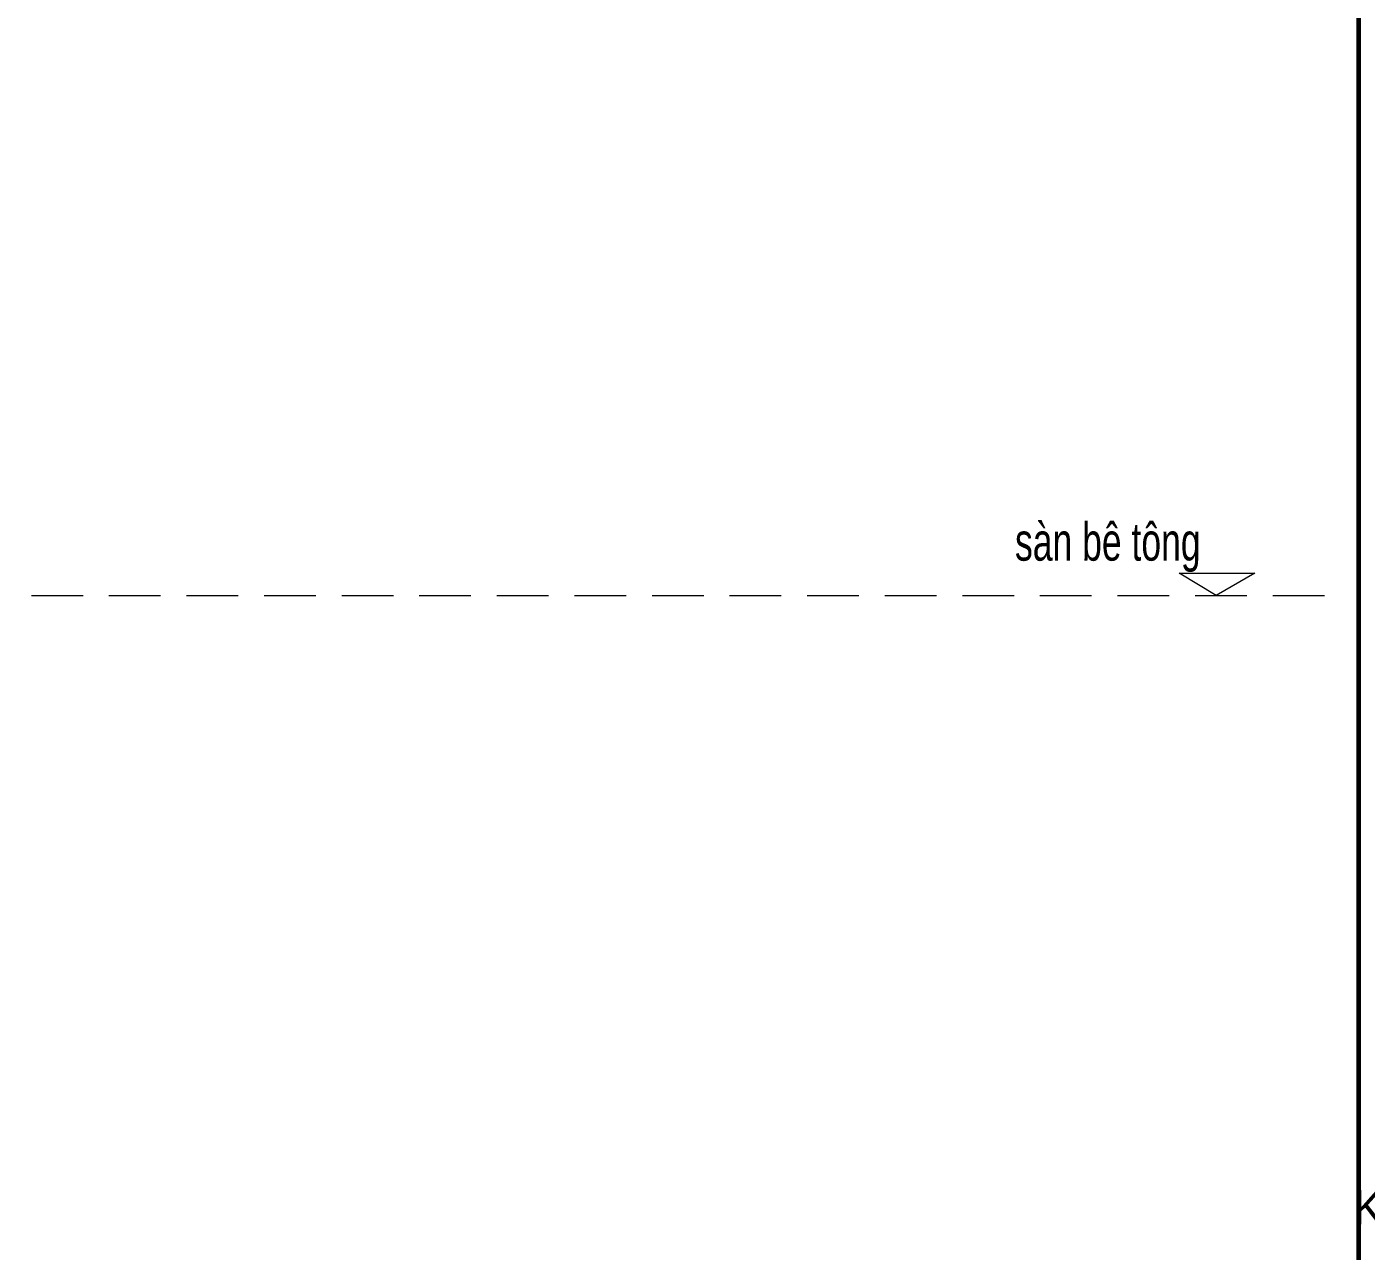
# Model space of a CAD drawing. Header units: millimetres. Extents: x 1336014 to 2939047, y -333549 to -60566.
# Drawn here: x 1484285 to 1486227, y -217278 to -215503 of the extents above; entities that cross this region are included whole.
import ezdxf
from ezdxf.enums import TextEntityAlignment as Align

# ---------------------------------------------------------------- set-up
doc = ezdxf.new("R2010")
doc.units = ezdxf.units.MM
doc.header["$MEASUREMENT"] = 0
doc.linetypes.add('$1$HIDDEN', pattern=[0.375, 0.25, -0.125])
doc.linetypes.add('DASHDOT', pattern=[1, 0.5, -0.25, 0, -0.25])
for name, color, linetype, lineweight in [('.A-net Truc', 79, 'DASHDOT', 15), ('05.Text', 253, 'Continuous', 18), ('10.Text', 254, 'Continuous', 18), ('11.Khung bo', 32, 'Continuous', 50), ('AUDIT_I_160217234026-0', 7, 'Continuous', 5)]:
    doc.layers.add(name, color=color, linetype=linetype, lineweight=lineweight)
doc.styles.add('TT5_Text Dim', font='hoatbif.shx', dxfattribs={"width": 0.6})
doc.styles.add('VnAvantH', font='')
doc.styles.get('VnAvantH').set_extended_font_data('.VnAvantH')

# ---------------------------------------------------------------- blocks, each defined once
blk = doc.blocks.new('100')
at = {"layer": '11.Khung bo', "const_width": 26.7}
blk.add_lwpolyline([(1860913, -945239.8), (1860913, -916940.1), (1896062.6, -916940.1), (1896062.6, -945239.8)], close=True, dxfattribs=at)
blk.add_lwpolyline([(1860913, -945239.8), (1860913, -916940.1), (1896062.6, -916940.1), (1896062.6, -945239.8)], close=True, dxfattribs=at)
blk.add_lwpolyline([(1860913, -945239.8), (1860913, -916940.1), (1896062.6, -916940.1), (1896062.6, -945239.8)], close=True, dxfattribs=at)
at = {"layer": '05.Text', "style": 'VnAvantH'}
blk.add_text('KTS.lª thÕ trinh', height=197.998, dxfattribs=at).set_placement((1898428.2, -936733.2), align=Align.RIGHT)

msp = doc.modelspace()

# ---------------------------------------------------------------- linework, layer by layer
at = {"layer": '.A-net Truc', "linetype": '$1$HIDDEN', "ltscale": 300}
msp.add_line((1477429.1, -216327.5), (1486176.3, -216327.5), dxfattribs=at)
at = {"layer": 'AUDIT_I_160217234026-0', "elevation": 0}
msp.add_lwpolyline([(1486009.6, -216327.5), (1485955.8, -216295), (1486065.9, -216295)], close=True, dxfattribs=at)

# ---------------------------------------------------------------- block references
at = {"layer": '05.Text', "xscale": 0.25, "yscale": 0.25, "zscale": 0.25}
msp.add_blockref('100', (1012200.8, 16944.5), dxfattribs=at)

# ---------------------------------------------------------------- texts
at = {"layer": '10.Text', "style": 'TT5_Text Dim', "width": 0.7}
msp.add_text('sµn bª t«ng', height=55, dxfattribs=at).set_placement((1485718, -216276.9))

doc.saveas('drawing.dxf')
